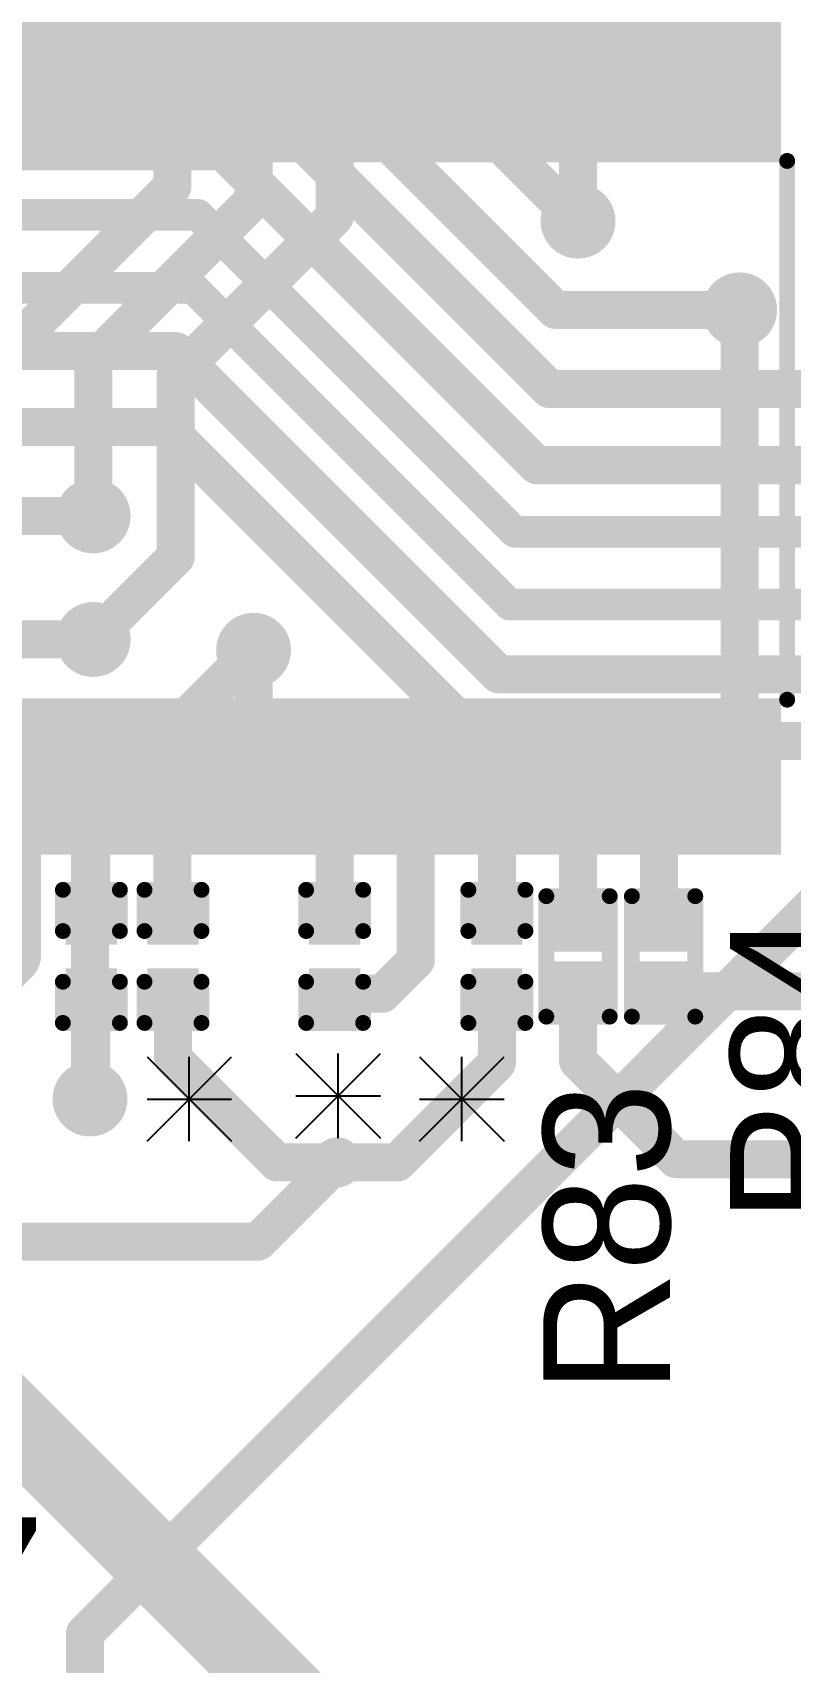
# Model space of a CAD drawing. Header units: millimetres. Extents: x 0.85 to 4.91, y 0.77 to 5.15.
# Drawn here: x 3.159 to 3.398, y 1.44 to 1.954 of the extents above; entities that cross this region are included whole.
import ezdxf

# ---------------------------------------------------------------- set-up
doc = ezdxf.new("R2010")
doc.units = ezdxf.units.MM
doc.header["$MEASUREMENT"] = 0
for name, color, linetype in [('BottomLayer', 5, 'Continuous'), ('MultiLayer', 9, 'Continuous'), ('TopLayer', 1, 'Continuous'), ('TopOverlay', 2, 'Continuous'), ('TopPaste', 8, 'Continuous'), ('TopSolder', 216, 'Continuous'), ('ViaHoleLayer', 16, 'Continuous')]:
    doc.layers.add(name, color=color, linetype=linetype)

# ---------------------------------------------------------------- blocks, each defined once
blk = doc.blocks.new('20_TSSOP_12')
at = {"layer": 'TopLayer'}
for points in [[(-0.12992, 0.1063), (-0.08858, 0.1063), (-0.12992, 0.12402), (-0.08858, 0.12402)], [(0.08858, 0.1063), (0.12992, 0.1063), (0.08858, 0.12402), (0.12992, 0.12402)], [(-0.12992, 0.08071), (-0.08858, 0.08071), (-0.12992, 0.09843), (-0.08858, 0.09843)], [(0.08858, 0.08071), (0.12992, 0.08071), (0.08858, 0.09843), (0.12992, 0.09843)], [(-0.12992, 0.05512), (-0.08858, 0.05512), (-0.12992, 0.07283), (-0.08858, 0.07283)], [(0.08858, 0.05512), (0.12992, 0.05512), (0.08858, 0.07283), (0.12992, 0.07283)], [(-0.12992, 0.02953), (-0.08858, 0.02953), (-0.12992, 0.04724), (-0.08858, 0.04724)], [(0.08858, 0.02953), (0.12992, 0.02953), (0.08858, 0.04724), (0.12992, 0.04724)], [(-0.12992, 0.00394), (-0.08858, 0.00394), (-0.12992, 0.02165), (-0.08858, 0.02165)], [(0.08858, 0.00394), (0.12992, 0.00394), (0.08858, 0.02165), (0.12992, 0.02165)], [(-0.12992, -0.02165), (-0.08858, -0.02165), (-0.12992, -0.00394), (-0.08858, -0.00394)], [(0.08858, -0.02165), (0.12992, -0.02165), (0.08858, -0.00394), (0.12992, -0.00394)], [(-0.12992, -0.04724), (-0.08858, -0.04724), (-0.12992, -0.02953), (-0.08858, -0.02953)], [(0.08858, -0.04724), (0.12992, -0.04724), (0.08858, -0.02953), (0.12992, -0.02953)], [(-0.12992, -0.07283), (-0.08858, -0.07283), (-0.12992, -0.05512), (-0.08858, -0.05512)], [(0.08858, -0.07283), (0.12992, -0.07283), (0.08858, -0.05512), (0.12992, -0.05512)], [(-0.12992, -0.09843), (-0.08858, -0.09843), (-0.12992, -0.08071), (-0.08858, -0.08071)], [(0.08858, -0.09843), (0.12992, -0.09843), (0.08858, -0.08071), (0.12992, -0.08071)], [(-0.12992, -0.12402), (-0.08858, -0.12402), (-0.12992, -0.1063), (-0.08858, -0.1063)], [(0.08858, -0.12402), (0.12992, -0.12402), (0.08858, -0.1063), (0.12992, -0.1063)]]:
    blk.add_solid(points, dxfattribs=at)
at = {"layer": 'TopOverlay', "const_width": 0.005}
for points in [[(-0.085, 0.13), (0.085, 0.13)], [(-0.085, -0.13), (0.085, -0.13)]]:
    blk.add_lwpolyline(points, dxfattribs=at)
at = {"layer": 'TopOverlay'}
for points, const_width in [([(-0.08625, 0.13, 1), (-0.08375, 0.13, 1)], 0.0025), ([(0.08375, 0.13, 1), (0.08625, 0.13, 1)], 0.0025), ([(-0.13776, 0.115, 1), (-0.14224, 0.115, 1)], 0.01), ([(-0.14474, 0.115, 1), (-0.13974, 0.115, 1)], 0.005), ([(-0.14026, 0.115, 1), (-0.13526, 0.115, 1)], 0.005), ([(-0.08625, -0.13, 1), (-0.08375, -0.13, 1)], 0.0025), ([(0.08375, -0.13, 1), (0.08625, -0.13, 1)], 0.0025)]:
    blk.add_lwpolyline(points, format="xyb", close=True, dxfattribs=dict(at, const_width=const_width))
at = {"layer": 'TopPaste'}
for points in [[(-0.12992, 0.1063), (-0.08858, 0.1063), (-0.12992, 0.12402), (-0.08858, 0.12402)], [(0.08858, 0.1063), (0.12992, 0.1063), (0.08858, 0.12402), (0.12992, 0.12402)], [(-0.12992, 0.08071), (-0.08858, 0.08071), (-0.12992, 0.09843), (-0.08858, 0.09843)], [(0.08858, 0.08071), (0.12992, 0.08071), (0.08858, 0.09843), (0.12992, 0.09843)], [(-0.12992, 0.05512), (-0.08858, 0.05512), (-0.12992, 0.07283), (-0.08858, 0.07283)], [(0.08858, 0.05512), (0.12992, 0.05512), (0.08858, 0.07283), (0.12992, 0.07283)], [(-0.12992, 0.02953), (-0.08858, 0.02953), (-0.12992, 0.04724), (-0.08858, 0.04724)], [(0.08858, 0.02953), (0.12992, 0.02953), (0.08858, 0.04724), (0.12992, 0.04724)], [(-0.12992, 0.00394), (-0.08858, 0.00394), (-0.12992, 0.02165), (-0.08858, 0.02165)], [(0.08858, 0.00394), (0.12992, 0.00394), (0.08858, 0.02165), (0.12992, 0.02165)], [(-0.12992, -0.02165), (-0.08858, -0.02165), (-0.12992, -0.00394), (-0.08858, -0.00394)], [(0.08858, -0.02165), (0.12992, -0.02165), (0.08858, -0.00394), (0.12992, -0.00394)], [(-0.12992, -0.04724), (-0.08858, -0.04724), (-0.12992, -0.02953), (-0.08858, -0.02953)], [(0.08858, -0.04724), (0.12992, -0.04724), (0.08858, -0.02953), (0.12992, -0.02953)], [(-0.12992, -0.07283), (-0.08858, -0.07283), (-0.12992, -0.05512), (-0.08858, -0.05512)], [(0.08858, -0.07283), (0.12992, -0.07283), (0.08858, -0.05512), (0.12992, -0.05512)], [(-0.12992, -0.09843), (-0.08858, -0.09843), (-0.12992, -0.08071), (-0.08858, -0.08071)], [(0.08858, -0.09843), (0.12992, -0.09843), (0.08858, -0.08071), (0.12992, -0.08071)], [(-0.12992, -0.12402), (-0.08858, -0.12402), (-0.12992, -0.1063), (-0.08858, -0.1063)], [(0.08858, -0.12402), (0.12992, -0.12402), (0.08858, -0.1063), (0.12992, -0.1063)]]:
    blk.add_solid(points, dxfattribs=at)
at = {"layer": 'TopSolder'}
for points in [[(-0.13392, 0.1023), (-0.08458, 0.1023), (-0.13392, 0.12802), (-0.08458, 0.12802)], [(0.08458, 0.1023), (0.13392, 0.1023), (0.08458, 0.12802), (0.13392, 0.12802)], [(-0.13392, 0.07671), (-0.08458, 0.07671), (-0.13392, 0.10243), (-0.08458, 0.10243)], [(0.08458, 0.07671), (0.13392, 0.07671), (0.08458, 0.10243), (0.13392, 0.10243)], [(-0.13392, 0.05112), (-0.08458, 0.05112), (-0.13392, 0.07683), (-0.08458, 0.07683)], [(0.08458, 0.05112), (0.13392, 0.05112), (0.08458, 0.07683), (0.13392, 0.07683)], [(-0.13392, 0.02553), (-0.08458, 0.02553), (-0.13392, 0.05124), (-0.08458, 0.05124)], [(0.08458, 0.02553), (0.13392, 0.02553), (0.08458, 0.05124), (0.13392, 0.05124)], [(-0.13392, -0.00006), (-0.08458, -0.00006), (-0.13392, 0.02565), (-0.08458, 0.02565)], [(0.08458, -0.00006), (0.13392, -0.00006), (0.08458, 0.02565), (0.13392, 0.02565)], [(-0.13392, -0.02565), (-0.08458, -0.02565), (-0.13392, 0.00006), (-0.08458, 0.00006)], [(0.08458, -0.02565), (0.13392, -0.02565), (0.08458, 0.00006), (0.13392, 0.00006)], [(-0.13392, -0.05124), (-0.08458, -0.05124), (-0.13392, -0.02553), (-0.08458, -0.02553)], [(0.08458, -0.05124), (0.13392, -0.05124), (0.08458, -0.02553), (0.13392, -0.02553)], [(-0.13392, -0.07683), (-0.08458, -0.07683), (-0.13392, -0.05112), (-0.08458, -0.05112)], [(0.08458, -0.07683), (0.13392, -0.07683), (0.08458, -0.05112), (0.13392, -0.05112)], [(-0.13392, -0.10243), (-0.08458, -0.10243), (-0.13392, -0.07671), (-0.08458, -0.07671)], [(0.08458, -0.10243), (0.13392, -0.10243), (0.08458, -0.07671), (0.13392, -0.07671)], [(-0.13392, -0.12802), (-0.08458, -0.12802), (-0.13392, -0.1023), (-0.08458, -0.1023)], [(0.08458, -0.12802), (0.13392, -0.12802), (0.08458, -0.1023), (0.13392, -0.1023)]]:
    blk.add_solid(points, dxfattribs=at)
blk = doc.blocks.new('R___0201_37')
at = {"layer": 'TopLayer'}
for points in [[(-0.01614, -0.00728), (-0.00551, -0.00728), (-0.01614, 0.00728), (-0.00551, 0.00728)], [(0.00551, -0.00728), (0.01614, -0.00728), (0.00551, 0.00728), (0.01614, 0.00728)]]:
    blk.add_solid(points, dxfattribs=at)
at = {"layer": 'TopOverlay', "const_width": 0.005}
for points in [[(0.019, 0.01), (-0.019, 0.01)], [(-0.019, -0.01), (-0.019, 0.01)], [(0.019, -0.01), (0.019, 0.01)], [(0.019, -0.01), (-0.019, -0.01)]]:
    blk.add_lwpolyline(points, dxfattribs=at)
at = {"layer": 'TopOverlay', "const_width": 0.0025}
for points in [[(-0.02025, 0.01, 1), (-0.01775, 0.01, 1)], [(-0.02025, 0.01, 1), (-0.01775, 0.01, 1)], [(0.01775, 0.01, 1), (0.02025, 0.01, 1)], [(0.01775, 0.01, 1), (0.02025, 0.01, 1)], [(-0.02025, -0.01, 1), (-0.01775, -0.01, 1)], [(-0.02025, -0.01, 1), (-0.01775, -0.01, 1)], [(0.01775, -0.01, 1), (0.02025, -0.01, 1)], [(0.01775, -0.01, 1), (0.02025, -0.01, 1)]]:
    blk.add_lwpolyline(points, format="xyb", close=True, dxfattribs=at)
at = {"layer": 'TopPaste'}
for points in [[(-0.01614, -0.00728), (-0.00551, -0.00728), (-0.01614, 0.00728), (-0.00551, 0.00728)], [(0.00551, -0.00728), (0.01614, -0.00728), (0.00551, 0.00728), (0.01614, 0.00728)]]:
    blk.add_solid(points, dxfattribs=at)
at = {"layer": 'TopSolder'}
for points in [[(-0.02014, -0.01128), (-0.00151, -0.01128), (-0.02014, 0.01128), (-0.00151, 0.01128)], [(0.00151, -0.01128), (0.02014, -0.01128), (0.00151, 0.01128), (0.02014, 0.01128)]]:
    blk.add_solid(points, dxfattribs=at)
blk = doc.blocks.new('R___0201_38')
at = {"layer": 'TopLayer'}
for points in [[(-0.01614, -0.00728), (-0.00551, -0.00728), (-0.01614, 0.00728), (-0.00551, 0.00728)], [(0.00551, -0.00728), (0.01614, -0.00728), (0.00551, 0.00728), (0.01614, 0.00728)]]:
    blk.add_solid(points, dxfattribs=at)
at = {"layer": 'TopOverlay', "const_width": 0.005}
for points in [[(-0.019, 0.01), (0.019, 0.01)], [(-0.019, 0.01), (-0.019, -0.01)], [(0.019, 0.01), (0.019, -0.01)], [(-0.019, -0.01), (0.019, -0.01)]]:
    blk.add_lwpolyline(points, dxfattribs=at)
at = {"layer": 'TopOverlay', "const_width": 0.0025}
for points in [[(-0.02025, 0.01, 1), (-0.01775, 0.01, 1)], [(-0.02025, 0.01, 1), (-0.01775, 0.01, 1)], [(0.01775, 0.01, 1), (0.02025, 0.01, 1)], [(0.01775, 0.01, 1), (0.02025, 0.01, 1)], [(-0.02025, -0.01, 1), (-0.01775, -0.01, 1)], [(-0.02025, -0.01, 1), (-0.01775, -0.01, 1)], [(0.01775, -0.01, 1), (0.02025, -0.01, 1)], [(0.01775, -0.01, 1), (0.02025, -0.01, 1)]]:
    blk.add_lwpolyline(points, format="xyb", close=True, dxfattribs=at)
at = {"layer": 'TopPaste'}
for points in [[(-0.01614, -0.00728), (-0.00551, -0.00728), (-0.01614, 0.00728), (-0.00551, 0.00728)], [(0.00551, -0.00728), (0.01614, -0.00728), (0.00551, 0.00728), (0.01614, 0.00728)]]:
    blk.add_solid(points, dxfattribs=at)
at = {"layer": 'TopSolder'}
for points in [[(-0.02014, -0.01128), (-0.00151, -0.01128), (-0.02014, 0.01128), (-0.00151, 0.01128)], [(0.00151, -0.01128), (0.02014, -0.01128), (0.00151, 0.01128), (0.02014, 0.01128)]]:
    blk.add_solid(points, dxfattribs=at)
blk = doc.blocks.new('CAP_0201_70')
at = {"layer": 'TopLayer'}
for points in [[(-0.01772, -0.00591), (-0.00591, -0.00591), (-0.01772, 0.00591), (-0.00591, 0.00591)], [(0.00591, -0.00591), (0.01772, -0.00591), (0.00591, 0.00591), (0.01772, 0.00591)]]:
    blk.add_solid(points, dxfattribs=at)
at = {"layer": 'TopOverlay', "const_width": 0.005}
for points in [[(-0.021, 0.009), (-0.008, 0.009)], [(-0.021, 0.009), (-0.021, -0.009)], [(0.008, 0.009), (0.021, 0.009)], [(0.021, 0.009), (0.021, -0.009)], [(-0.021, -0.009), (-0.008, -0.009)], [(0.008, -0.009), (0.021, -0.009)]]:
    blk.add_lwpolyline(points, dxfattribs=at)
at = {"layer": 'TopOverlay', "const_width": 0.0025}
for points in [[(-0.02225, 0.009, 1), (-0.01975, 0.009, 1)], [(-0.02225, 0.009, 1), (-0.01975, 0.009, 1)], [(-0.00925, 0.009, 1), (-0.00675, 0.009, 1)], [(0.00675, 0.009, 1), (0.00925, 0.009, 1)], [(0.01975, 0.009, 1), (0.02225, 0.009, 1)], [(0.01975, 0.009, 1), (0.02225, 0.009, 1)], [(-0.02225, -0.009, 1), (-0.01975, -0.009, 1)], [(-0.02225, -0.009, 1), (-0.01975, -0.009, 1)], [(-0.00925, -0.009, 1), (-0.00675, -0.009, 1)], [(0.00675, -0.009, 1), (0.00925, -0.009, 1)], [(0.01975, -0.009, 1), (0.02225, -0.009, 1)], [(0.01975, -0.009, 1), (0.02225, -0.009, 1)]]:
    blk.add_lwpolyline(points, format="xyb", close=True, dxfattribs=at)
at = {"layer": 'TopPaste'}
for points in [[(-0.01772, -0.00591), (-0.00591, -0.00591), (-0.01772, 0.00591), (-0.00591, 0.00591)], [(0.00591, -0.00591), (0.01772, -0.00591), (0.00591, 0.00591), (0.01772, 0.00591)]]:
    blk.add_solid(points, dxfattribs=at)
at = {"layer": 'TopSolder'}
for points in [[(-0.01988, -0.00807), (-0.00374, -0.00807), (-0.01988, 0.00807), (-0.00374, 0.00807)], [(0.00374, -0.00807), (0.01988, -0.00807), (0.00374, 0.00807), (0.01988, 0.00807)]]:
    blk.add_solid(points, dxfattribs=at)
blk = doc.blocks.new('CAP_0201_71')
at = {"layer": 'TopLayer'}
for points in [[(-0.01772, -0.00591), (-0.00591, -0.00591), (-0.01772, 0.00591), (-0.00591, 0.00591)], [(0.00591, -0.00591), (0.01772, -0.00591), (0.00591, 0.00591), (0.01772, 0.00591)]]:
    blk.add_solid(points, dxfattribs=at)
at = {"layer": 'TopOverlay', "const_width": 0.005}
for points in [[(-0.008, 0.009), (-0.021, 0.009)], [(-0.021, -0.009), (-0.021, 0.009)], [(0.021, 0.009), (0.008, 0.009)], [(0.021, -0.009), (0.021, 0.009)], [(-0.008, -0.009), (-0.021, -0.009)], [(0.021, -0.009), (0.008, -0.009)]]:
    blk.add_lwpolyline(points, dxfattribs=at)
at = {"layer": 'TopOverlay', "const_width": 0.0025}
for points in [[(-0.02225, 0.009, 1), (-0.01975, 0.009, 1)], [(-0.02225, 0.009, 1), (-0.01975, 0.009, 1)], [(-0.00925, 0.009, 1), (-0.00675, 0.009, 1)], [(0.00675, 0.009, 1), (0.00925, 0.009, 1)], [(0.01975, 0.009, 1), (0.02225, 0.009, 1)], [(0.01975, 0.009, 1), (0.02225, 0.009, 1)], [(-0.02225, -0.009, 1), (-0.01975, -0.009, 1)], [(-0.02225, -0.009, 1), (-0.01975, -0.009, 1)], [(-0.00925, -0.009, 1), (-0.00675, -0.009, 1)], [(0.00675, -0.009, 1), (0.00925, -0.009, 1)], [(0.01975, -0.009, 1), (0.02225, -0.009, 1)], [(0.01975, -0.009, 1), (0.02225, -0.009, 1)]]:
    blk.add_lwpolyline(points, format="xyb", close=True, dxfattribs=at)
at = {"layer": 'TopPaste'}
for points in [[(-0.01772, -0.00591), (-0.00591, -0.00591), (-0.01772, 0.00591), (-0.00591, 0.00591)], [(0.00591, -0.00591), (0.01772, -0.00591), (0.00591, 0.00591), (0.01772, 0.00591)]]:
    blk.add_solid(points, dxfattribs=at)
at = {"layer": 'TopSolder'}
for points in [[(-0.01988, -0.00807), (-0.00374, -0.00807), (-0.01988, 0.00807), (-0.00374, 0.00807)], [(0.00374, -0.00807), (0.01988, -0.00807), (0.00374, 0.00807), (0.01988, 0.00807)]]:
    blk.add_solid(points, dxfattribs=at)
blk = doc.blocks.new('CAP_0201_72')
at = {"layer": 'TopLayer'}
for points in [[(-0.01772, -0.00591), (-0.00591, -0.00591), (-0.01772, 0.00591), (-0.00591, 0.00591)], [(0.00591, -0.00591), (0.01772, -0.00591), (0.00591, 0.00591), (0.01772, 0.00591)]]:
    blk.add_solid(points, dxfattribs=at)
at = {"layer": 'TopOverlay', "const_width": 0.005}
for points in [[(-0.008, 0.009), (-0.021, 0.009)], [(-0.021, -0.009), (-0.021, 0.009)], [(0.021, 0.009), (0.008, 0.009)], [(0.021, -0.009), (0.021, 0.009)], [(-0.008, -0.009), (-0.021, -0.009)], [(0.021, -0.009), (0.008, -0.009)]]:
    blk.add_lwpolyline(points, dxfattribs=at)
at = {"layer": 'TopOverlay', "const_width": 0.0025}
for points in [[(-0.02225, 0.009, 1), (-0.01975, 0.009, 1)], [(-0.02225, 0.009, 1), (-0.01975, 0.009, 1)], [(-0.00925, 0.009, 1), (-0.00675, 0.009, 1)], [(0.00675, 0.009, 1), (0.00925, 0.009, 1)], [(0.01975, 0.009, 1), (0.02225, 0.009, 1)], [(0.01975, 0.009, 1), (0.02225, 0.009, 1)], [(-0.02225, -0.009, 1), (-0.01975, -0.009, 1)], [(-0.02225, -0.009, 1), (-0.01975, -0.009, 1)], [(-0.00925, -0.009, 1), (-0.00675, -0.009, 1)], [(0.00675, -0.009, 1), (0.00925, -0.009, 1)], [(0.01975, -0.009, 1), (0.02225, -0.009, 1)], [(0.01975, -0.009, 1), (0.02225, -0.009, 1)]]:
    blk.add_lwpolyline(points, format="xyb", close=True, dxfattribs=at)
at = {"layer": 'TopPaste'}
for points in [[(-0.01772, -0.00591), (-0.00591, -0.00591), (-0.01772, 0.00591), (-0.00591, 0.00591)], [(0.00591, -0.00591), (0.01772, -0.00591), (0.00591, 0.00591), (0.01772, 0.00591)]]:
    blk.add_solid(points, dxfattribs=at)
at = {"layer": 'TopSolder'}
for points in [[(-0.01988, -0.00807), (-0.00374, -0.00807), (-0.01988, 0.00807), (-0.00374, 0.00807)], [(0.00374, -0.00807), (0.01988, -0.00807), (0.00374, 0.00807), (0.01988, 0.00807)]]:
    blk.add_solid(points, dxfattribs=at)
blk = doc.blocks.new('CAP_0201_73')
at = {"layer": 'TopLayer'}
for points in [[(-0.01772, -0.00591), (-0.00591, -0.00591), (-0.01772, 0.00591), (-0.00591, 0.00591)], [(0.00591, -0.00591), (0.01772, -0.00591), (0.00591, 0.00591), (0.01772, 0.00591)]]:
    blk.add_solid(points, dxfattribs=at)
at = {"layer": 'TopOverlay', "const_width": 0.005}
for points in [[(-0.021, 0.009), (-0.008, 0.009)], [(-0.021, 0.009), (-0.021, -0.009)], [(0.008, 0.009), (0.021, 0.009)], [(0.021, 0.009), (0.021, -0.009)], [(-0.021, -0.009), (-0.008, -0.009)], [(0.008, -0.009), (0.021, -0.009)]]:
    blk.add_lwpolyline(points, dxfattribs=at)
at = {"layer": 'TopOverlay', "const_width": 0.0025}
for points in [[(-0.02225, 0.009, 1), (-0.01975, 0.009, 1)], [(-0.02225, 0.009, 1), (-0.01975, 0.009, 1)], [(-0.00925, 0.009, 1), (-0.00675, 0.009, 1)], [(0.00675, 0.009, 1), (0.00925, 0.009, 1)], [(0.01975, 0.009, 1), (0.02225, 0.009, 1)], [(0.01975, 0.009, 1), (0.02225, 0.009, 1)], [(-0.02225, -0.009, 1), (-0.01975, -0.009, 1)], [(-0.02225, -0.009, 1), (-0.01975, -0.009, 1)], [(-0.00925, -0.009, 1), (-0.00675, -0.009, 1)], [(0.00675, -0.009, 1), (0.00925, -0.009, 1)], [(0.01975, -0.009, 1), (0.02225, -0.009, 1)], [(0.01975, -0.009, 1), (0.02225, -0.009, 1)]]:
    blk.add_lwpolyline(points, format="xyb", close=True, dxfattribs=at)
at = {"layer": 'TopPaste'}
for points in [[(-0.01772, -0.00591), (-0.00591, -0.00591), (-0.01772, 0.00591), (-0.00591, 0.00591)], [(0.00591, -0.00591), (0.01772, -0.00591), (0.00591, 0.00591), (0.01772, 0.00591)]]:
    blk.add_solid(points, dxfattribs=at)
at = {"layer": 'TopSolder'}
for points in [[(-0.01988, -0.00807), (-0.00374, -0.00807), (-0.01988, 0.00807), (-0.00374, 0.00807)], [(0.00374, -0.00807), (0.01988, -0.00807), (0.00374, 0.00807), (0.01988, 0.00807)]]:
    blk.add_solid(points, dxfattribs=at)

msp = doc.modelspace()

# ---------------------------------------------------------------- linework, layer by layer
at = {"layer": 'BottomLayer'}
for points, const_width in [([(3.24934, 1.94157), (3.24934, 2.16406)], 0.012), ([(3.29265, 1.93335), (3.29265, 2.16406)], 0.012), ([(3.123, 1.941), (3.22304, 1.941)], 0.012), ([(3.22304, 1.941), (3.32204, 1.842)], 0.012), ([(3.24934, 1.94157), (3.32391, 1.867)], 0.012), ([(3.29265, 1.93335), (3.331, 1.895)], 0.012), ([(3.09, 1.917), (3.219, 1.917)], 0.012), ([(3.219, 1.917), (3.318, 1.818)], 0.012), ([(3.001, 1.897), (3.211, 1.897)], 0.01), ([(3.211, 1.897), (3.311, 1.797)], 0.01), ([(2.969, 1.874), (3.20946, 1.874)], 0.01), ([(3.20946, 1.874), (3.30946, 1.774)], 0.01), ([(3.32391, 1.867), (3.382, 1.867)], 0.012), ([(2.808, 1.854), (3.204, 1.854)], 0.012), ([(3.204, 1.854), (3.306, 1.752)], 0.012), ([(3.32204, 1.842), (3.415, 1.842)], 0.012), ([(2.713, 1.83), (3.201, 1.83)], 0.012), ([(3.201, 1.83), (3.3, 1.731)], 0.012), ([(3.318, 1.818), (3.427, 1.818)], 0.012), ([(2.674, 1.802), (3.178, 1.802)], 0.012), ([(3.311, 1.797), (3.436, 1.797)], 0.01), ([(3.30946, 1.774), (3.415, 1.774)], 0.01), ([(2.708, 1.763), (3.178, 1.763)], 0.012), ([(3.177, 1.708), (3.22861, 1.75961)], 0.012), ([(3.306, 1.752), (3.441, 1.752)], 0.012), ([(3.17544, 1.44944), (3.46587, 1.73987)], 0.012), ([(3.3, 1.731), (3.415, 1.731)], 0.012), ([(3.177, 1.616), (3.177, 1.708)], 0.012), ([(3.23, 1.573), (3.255, 1.598)], 0.012), ([(3.133, 1.573), (3.23, 1.573)], 0.012), ([(3.17544, 1.34), (3.17544, 1.44944)], 0.012)]:
    msp.add_lwpolyline(points, dxfattribs=dict(at, const_width=const_width))
for points, const_width in [([(3.22004, 1.941, 1), (3.22604, 1.941, 1)], 0.006), ([(3.22004, 1.941, 1), (3.22604, 1.941, 1)], 0.006), ([(3.24634, 1.94157, 1), (3.25234, 1.94157, 1)], 0.006), ([(3.24634, 1.94157, 1), (3.25234, 1.94157, 1)], 0.006), ([(3.28965, 1.93335, 1), (3.29565, 1.93335, 1)], 0.006), ([(3.28965, 1.93335, 1), (3.29565, 1.93335, 1)], 0.006), ([(3.216, 1.917, 1), (3.222, 1.917, 1)], 0.006), ([(3.216, 1.917, 1), (3.222, 1.917, 1)], 0.006), ([(3.32509, 1.895, 1), (3.33691, 1.895, 1)], 0.01181), ([(3.2085, 1.897, 1), (3.2135, 1.897, 1)], 0.005), ([(3.2085, 1.897, 1), (3.2135, 1.897, 1)], 0.005), ([(3.328, 1.895, 1), (3.334, 1.895, 1)], 0.006), ([(3.20696, 1.874, 1), (3.21196, 1.874, 1)], 0.005), ([(3.20696, 1.874, 1), (3.21196, 1.874, 1)], 0.005), ([(3.37609, 1.867, 1), (3.38791, 1.867, 1)], 0.01181), ([(3.32091, 1.867, 1), (3.32691, 1.867, 1)], 0.006), ([(3.32091, 1.867, 1), (3.32691, 1.867, 1)], 0.006), ([(3.379, 1.867, 1), (3.385, 1.867, 1)], 0.006), ([(3.201, 1.854, 1), (3.207, 1.854, 1)], 0.006), ([(3.201, 1.854, 1), (3.207, 1.854, 1)], 0.006), ([(3.31904, 1.842, 1), (3.32504, 1.842, 1)], 0.006), ([(3.31904, 1.842, 1), (3.32504, 1.842, 1)], 0.006), ([(3.198, 1.83, 1), (3.204, 1.83, 1)], 0.006), ([(3.198, 1.83, 1), (3.204, 1.83, 1)], 0.006), ([(3.315, 1.818, 1), (3.321, 1.818, 1)], 0.006), ([(3.315, 1.818, 1), (3.321, 1.818, 1)], 0.006), ([(3.17209, 1.802, 1), (3.18391, 1.802, 1)], 0.01181), ([(3.175, 1.802, 1), (3.181, 1.802, 1)], 0.006), ([(3.3085, 1.797, 1), (3.3135, 1.797, 1)], 0.005), ([(3.3085, 1.797, 1), (3.3135, 1.797, 1)], 0.005), ([(3.17209, 1.763, 1), (3.18391, 1.763, 1)], 0.01181), ([(3.30696, 1.774, 1), (3.31196, 1.774, 1)], 0.005), ([(3.30696, 1.774, 1), (3.31196, 1.774, 1)], 0.005), ([(3.22271, 1.75961, 1), (3.23452, 1.75961, 1)], 0.01181), ([(3.175, 1.763, 1), (3.181, 1.763, 1)], 0.006), ([(3.22561, 1.75961, 1), (3.23161, 1.75961, 1)], 0.006), ([(3.303, 1.752, 1), (3.309, 1.752, 1)], 0.006), ([(3.303, 1.752, 1), (3.309, 1.752, 1)], 0.006), ([(3.297, 1.731, 1), (3.303, 1.731, 1)], 0.006), ([(3.297, 1.731, 1), (3.303, 1.731, 1)], 0.006), ([(3.174, 1.708, 1), (3.18, 1.708, 1)], 0.006), ([(3.174, 1.708, 1), (3.18, 1.708, 1)], 0.006), ([(3.17109, 1.618, 1), (3.18291, 1.618, 1)], 0.01181), ([(3.174, 1.616, 1), (3.18, 1.616, 1)], 0.006), ([(3.25106, 1.598, 1), (3.25894, 1.598, 1)], 0.00787), ([(3.252, 1.598, 1), (3.258, 1.598, 1)], 0.006), ([(3.227, 1.573, 1), (3.233, 1.573, 1)], 0.006), ([(3.227, 1.573, 1), (3.233, 1.573, 1)], 0.006), ([(3.17244, 1.44944, 1), (3.17844, 1.44944, 1)], 0.006), ([(3.17244, 1.44944, 1), (3.17844, 1.44944, 1)], 0.006)]:
    msp.add_lwpolyline(points, format="xyb", close=True, dxfattribs=dict(at, const_width=const_width))
at = {"layer": 'MultiLayer'}
for points, const_width in [([(3.32509, 1.895, 1), (3.33691, 1.895, 1)], 0.01181), ([(3.37609, 1.867, 1), (3.38791, 1.867, 1)], 0.01181), ([(3.17209, 1.802, 1), (3.18391, 1.802, 1)], 0.01181), ([(3.17209, 1.763, 1), (3.18391, 1.763, 1)], 0.01181), ([(3.22271, 1.75961, 1), (3.23452, 1.75961, 1)], 0.01181), ([(3.17109, 1.618, 1), (3.18291, 1.618, 1)], 0.01181), ([(3.25106, 1.598, 1), (3.25894, 1.598, 1)], 0.00787)]:
    msp.add_lwpolyline(points, format="xyb", close=True, dxfattribs=dict(at, const_width=const_width))
at = {"layer": 'TopLayer'}
for points, const_width in [([(3.35657, 1.93825), (3.35657, 2.001)], 0.012), ([(3.2798, 1.93825), (3.2798, 1.9648)], 0.012), ([(3.064, 1.939), (3.165, 1.939)], 0.025), ([(3.20302, 1.90602), (3.20302, 1.93825)], 0.012), ([(3.22861, 1.90161), (3.22861, 1.93825)], 0.012), ([(3.2542, 1.89638), (3.2542, 1.93825)], 0.012), ([(3.33098, 1.89502), (3.33098, 1.93825)], 0.012), ([(3.15184, 1.85484), (3.20302, 1.90602)], 0.012), ([(3.178, 1.851), (3.22861, 1.90161)], 0.012), ([(3.204, 1.84617), (3.2542, 1.89638)], 0.012), ([(3.33098, 1.89502), (3.331, 1.895)], 0.012), ([(3.382, 1.71991), (3.382, 1.867)], 0.012), ([(3.178, 1.802), (3.178, 1.851)], 0.012), ([(3.204, 1.789), (3.204, 1.84617)], 0.012), ([(3.178, 1.763), (3.204, 1.789)], 0.012), ([(3.22861, 1.71975), (3.22861, 1.75961)], 0.012), ([(3.15157, 1.66357), (3.15157, 1.71975)], 0.02), ([(3.17743, 1.67481), (3.17743, 1.71975)], 0.012), ([(3.20302, 1.67498), (3.20302, 1.71975)], 0.012), ([(3.2542, 1.67481), (3.2542, 1.71975)], 0.012), ([(3.2798, 1.6618), (3.2798, 1.71975)], 0.012), ([(3.30539, 1.67481), (3.30539, 1.71975)], 0.012), ([(3.33098, 1.67385), (3.33098, 1.71975)], 0.012), ([(3.35657, 1.67526), (3.35657, 1.71975)], 0.012), ([(3.382, 1.71991), (3.38216, 1.71975)], 0.012), ([(3.20302, 1.67498), (3.20319, 1.67481)], 0.012), ([(3.33098, 1.67385), (3.331, 1.67383)], 0.012), ([(3.35657, 1.67526), (3.358, 1.67383)], 0.012), ([(3.133, 1.645), (3.15157, 1.66357)], 0.02), ([(3.26919, 1.65119), (3.2798, 1.6618)], 0.012), ([(3.177, 1.65076), (3.17743, 1.65119)], 0.012), ([(3.17743, 1.616), (3.17743, 1.65119)], 0.012), ([(3.20319, 1.63081), (3.20319, 1.65119)], 0.012), ([(3.2542, 1.65119), (3.26919, 1.65119)], 0.012), ([(3.30539, 1.62939), (3.30539, 1.65119)], 0.012), ([(3.331, 1.63), (3.331, 1.65217)], 0.012), ([(3.358, 1.65217), (3.35817, 1.652)], 0.012), ([(3.35817, 1.652), (3.448, 1.652)], 0.012), ([(3.20319, 1.63081), (3.236, 1.598)], 0.012), ([(3.331, 1.63), (3.362, 1.599)], 0.012), ([(3.274, 1.598), (3.30539, 1.62939)], 0.012), ([(3.362, 1.599), (3.448, 1.599)], 0.012), ([(3.236, 1.598), (3.255, 1.598)], 0.012), ([(3.255, 1.598), (3.274, 1.598)], 0.012), ([(3.133, 1.536), (3.27387, 1.39513)], 0.025)]:
    msp.add_lwpolyline(points, dxfattribs=dict(at, const_width=const_width))
for points, const_width in [([(3.15875, 1.939, 1), (3.17125, 1.939, 1)], 0.0125), ([(3.20002, 1.93825, 1), (3.20602, 1.93825, 1)], 0.006), ([(3.22561, 1.93825, 1), (3.23161, 1.93825, 1)], 0.006), ([(3.2512, 1.93825, 1), (3.2572, 1.93825, 1)], 0.006), ([(3.2768, 1.93825, 1), (3.2828, 1.93825, 1)], 0.006), ([(3.32798, 1.93825, 1), (3.33398, 1.93825, 1)], 0.006), ([(3.35357, 1.93825, 1), (3.35957, 1.93825, 1)], 0.006), ([(3.20002, 1.90602, 1), (3.20602, 1.90602, 1)], 0.006), ([(3.20002, 1.90602, 1), (3.20602, 1.90602, 1)], 0.006), ([(3.22561, 1.90161, 1), (3.23161, 1.90161, 1)], 0.006), ([(3.22561, 1.90161, 1), (3.23161, 1.90161, 1)], 0.006), ([(3.32509, 1.895, 1), (3.33691, 1.895, 1)], 0.01181), ([(3.2512, 1.89638, 1), (3.2572, 1.89638, 1)], 0.006), ([(3.2512, 1.89638, 1), (3.2572, 1.89638, 1)], 0.006), ([(3.32798, 1.89502, 1), (3.33398, 1.89502, 1)], 0.006), ([(3.32798, 1.89502, 1), (3.33398, 1.89502, 1)], 0.006), ([(3.328, 1.895, 1), (3.334, 1.895, 1)], 0.006), ([(3.37609, 1.867, 1), (3.38791, 1.867, 1)], 0.01181), ([(3.379, 1.867, 1), (3.385, 1.867, 1)], 0.006), ([(3.175, 1.851, 1), (3.181, 1.851, 1)], 0.006), ([(3.175, 1.851, 1), (3.181, 1.851, 1)], 0.006), ([(3.201, 1.84617, 1), (3.207, 1.84617, 1)], 0.006), ([(3.201, 1.84617, 1), (3.207, 1.84617, 1)], 0.006), ([(3.17209, 1.802, 1), (3.18391, 1.802, 1)], 0.01181), ([(3.175, 1.802, 1), (3.181, 1.802, 1)], 0.006), ([(3.201, 1.789, 1), (3.207, 1.789, 1)], 0.006), ([(3.201, 1.789, 1), (3.207, 1.789, 1)], 0.006), ([(3.17209, 1.763, 1), (3.18391, 1.763, 1)], 0.01181), ([(3.22271, 1.75961, 1), (3.23452, 1.75961, 1)], 0.01181), ([(3.175, 1.763, 1), (3.181, 1.763, 1)], 0.006), ([(3.22561, 1.75961, 1), (3.23161, 1.75961, 1)], 0.006), ([(3.14657, 1.71975, 1), (3.15657, 1.71975, 1)], 0.01), ([(3.17443, 1.71975, 1), (3.18043, 1.71975, 1)], 0.006), ([(3.20002, 1.71975, 1), (3.20602, 1.71975, 1)], 0.006), ([(3.22561, 1.71975, 1), (3.23161, 1.71975, 1)], 0.006), ([(3.2512, 1.71975, 1), (3.2572, 1.71975, 1)], 0.006), ([(3.2768, 1.71975, 1), (3.2828, 1.71975, 1)], 0.006), ([(3.30239, 1.71975, 1), (3.30839, 1.71975, 1)], 0.006), ([(3.32798, 1.71975, 1), (3.33398, 1.71975, 1)], 0.006), ([(3.35357, 1.71975, 1), (3.35957, 1.71975, 1)], 0.006), ([(3.379, 1.71991, 1), (3.385, 1.71991, 1)], 0.006), ([(3.379, 1.71991, 1), (3.385, 1.71991, 1)], 0.006), ([(3.37916, 1.71975, 1), (3.38516, 1.71975, 1)], 0.006), ([(3.17443, 1.67481, 1), (3.18043, 1.67481, 1)], 0.006), ([(3.20002, 1.67498, 1), (3.20602, 1.67498, 1)], 0.006), ([(3.20002, 1.67498, 1), (3.20602, 1.67498, 1)], 0.006), ([(3.20019, 1.67481, 1), (3.20619, 1.67481, 1)], 0.006), ([(3.2512, 1.67481, 1), (3.2572, 1.67481, 1)], 0.006), ([(3.30239, 1.67481, 1), (3.30839, 1.67481, 1)], 0.006), ([(3.32798, 1.67385, 1), (3.33398, 1.67385, 1)], 0.006), ([(3.32798, 1.67385, 1), (3.33398, 1.67385, 1)], 0.006), ([(3.328, 1.67383, 1), (3.334, 1.67383, 1)], 0.006), ([(3.35357, 1.67526, 1), (3.35957, 1.67526, 1)], 0.006), ([(3.35357, 1.67526, 1), (3.35957, 1.67526, 1)], 0.006), ([(3.355, 1.67383, 1), (3.361, 1.67383, 1)], 0.006), ([(3.14657, 1.66357, 1), (3.15657, 1.66357, 1)], 0.01), ([(3.14657, 1.66357, 1), (3.15657, 1.66357, 1)], 0.01), ([(3.2768, 1.6618, 1), (3.2828, 1.6618, 1)], 0.006), ([(3.2768, 1.6618, 1), (3.2828, 1.6618, 1)], 0.006), ([(3.174, 1.65076, 1), (3.18, 1.65076, 1)], 0.006), ([(3.17443, 1.65119, 1), (3.18043, 1.65119, 1)], 0.006), ([(3.17443, 1.65119, 1), (3.18043, 1.65119, 1)], 0.006), ([(3.20019, 1.65119, 1), (3.20619, 1.65119, 1)], 0.006), ([(3.2512, 1.65119, 1), (3.2572, 1.65119, 1)], 0.006), ([(3.26619, 1.65119, 1), (3.27219, 1.65119, 1)], 0.006), ([(3.26619, 1.65119, 1), (3.27219, 1.65119, 1)], 0.006), ([(3.30239, 1.65119, 1), (3.30839, 1.65119, 1)], 0.006), ([(3.328, 1.65217, 1), (3.334, 1.65217, 1)], 0.006), ([(3.355, 1.65217, 1), (3.361, 1.65217, 1)], 0.006), ([(3.35517, 1.652, 1), (3.36117, 1.652, 1)], 0.006), ([(3.35517, 1.652, 1), (3.36117, 1.652, 1)], 0.006), ([(3.20019, 1.63081, 1), (3.20619, 1.63081, 1)], 0.006), ([(3.20019, 1.63081, 1), (3.20619, 1.63081, 1)], 0.006), ([(3.328, 1.63, 1), (3.334, 1.63, 1)], 0.006), ([(3.328, 1.63, 1), (3.334, 1.63, 1)], 0.006), ([(3.30239, 1.62939, 1), (3.30839, 1.62939, 1)], 0.006), ([(3.30239, 1.62939, 1), (3.30839, 1.62939, 1)], 0.006), ([(3.17109, 1.618, 1), (3.18291, 1.618, 1)], 0.01181), ([(3.17443, 1.616, 1), (3.18043, 1.616, 1)], 0.006), ([(3.25106, 1.598, 1), (3.25894, 1.598, 1)], 0.00787), ([(3.359, 1.599, 1), (3.365, 1.599, 1)], 0.006), ([(3.359, 1.599, 1), (3.365, 1.599, 1)], 0.006), ([(3.233, 1.598, 1), (3.239, 1.598, 1)], 0.006), ([(3.233, 1.598, 1), (3.239, 1.598, 1)], 0.006), ([(3.252, 1.598, 1), (3.258, 1.598, 1)], 0.006), ([(3.252, 1.598, 1), (3.258, 1.598, 1)], 0.006), ([(3.271, 1.598, 1), (3.277, 1.598, 1)], 0.006), ([(3.271, 1.598, 1), (3.277, 1.598, 1)], 0.006)]:
    msp.add_lwpolyline(points, format="xyb", close=True, dxfattribs=dict(at, const_width=const_width))
msp.add_solid([(3.143, 1.917), (3.187, 1.917), (3.143, 1.959), (3.187, 1.959)], dxfattribs=at)
at = {"layer": 'TopOverlay'}
for p, q in [((3.195, 1.63132), (3.22166, 1.60466)), ((3.195, 1.60466), (3.22166, 1.63132)), ((3.20833, 1.60466), (3.20833, 1.63132)), ((3.242, 1.63232), (3.26866, 1.60566)), ((3.242, 1.60566), (3.26866, 1.63232)), ((3.25533, 1.60566), (3.25533, 1.63232)), ((3.281, 1.63132), (3.30766, 1.60466)), ((3.281, 1.60466), (3.30766, 1.63132)), ((3.29433, 1.60466), (3.29433, 1.63132)), ((3.195, 1.61799), (3.22166, 1.61799)), ((3.242, 1.61899), (3.26866, 1.61899)), ((3.281, 1.61799), (3.30766, 1.61799))]:
    msp.add_line(p, q, dxfattribs=at)
at = {"layer": 'ViaHoleLayer'}
for points, const_width in [([(3.32805, 1.895, 1), (3.33395, 1.895, 1)], 0.00591), ([(3.37905, 1.867, 1), (3.38495, 1.867, 1)], 0.00591), ([(3.17505, 1.802, 1), (3.18095, 1.802, 1)], 0.00591), ([(3.17505, 1.763, 1), (3.18095, 1.763, 1)], 0.00591), ([(3.22566, 1.75961, 1), (3.23157, 1.75961, 1)], 0.00591), ([(3.17405, 1.618, 1), (3.17995, 1.618, 1)], 0.00591), ([(3.25303, 1.598, 1), (3.25697, 1.598, 1)], 0.00394)]:
    msp.add_lwpolyline(points, format="xyb", close=True, dxfattribs=dict(at, const_width=const_width))

# ---------------------------------------------------------------- block references
for name, p, rotation in [('20_TSSOP_12', (3.267, 1.829), 90), ('CAP_0201_73', (3.17743, 1.663), 90), ('CAP_0201_72', (3.20319, 1.663), 270), ('CAP_0201_70', (3.2542, 1.663), 90), ('CAP_0201_71', (3.30539, 1.663), 270), ('R___0201_38', (3.331, 1.663), 90), ('R___0201_37', (3.358, 1.663), 270)]:
    msp.add_blockref(name, p, dxfattribs=dict(rotation=rotation))

# ---------------------------------------------------------------- texts
at = {"layer": 'TopOverlay'}
for s, p in [('R84', (3.419, 1.579)), ('R83', (3.36, 1.525))]:
    msp.add_text(s, height=0.04, rotation=90, dxfattribs=at).set_placement(p)
msp.add_text('J17', height=0.04, dxfattribs=at).set_placement((3.07644, 1.446))

doc.saveas('drawing.dxf')
